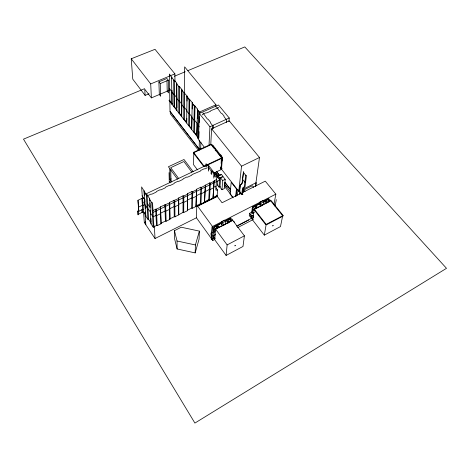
<?xml version="1.0" encoding="UTF-8"?>
<svg xmlns="http://www.w3.org/2000/svg" width="470" height="470" viewBox="0 0 470 470"><rect width="100%" height="100%" fill="white"/><g stroke="black" fill="none" stroke-linecap="round" stroke-linejoin="round"><path stroke-width="0.7" d="M181.878 89.57L181.679 116.683L181.878 89.57L179.422 86.515L178.735 86.38L176.608 83.731L176.785 83.231L174.37 80.217L173.683 80.088L169.376 74.007L170.017 111.425L199.074 149.025L201.048 148.109M142.457 198.416L141.593 186.907L146.264 194.633L147.034 194.797L149.672 198.622L150.964 223.826L153.185 227.116L156.492 225.483L157.203 225.653L160.963 223.796L161.145 223.185L165.417 221.07L166.127 221.241L169.846 219.402L170.022 218.797L174.253 216.705L174.963 216.87L183.006 212.381L183.065 195.826L183.793 195.996L187.565 194.169L187.73 193.564L192.018 191.484L192.747 191.654L196.478 189.839L196.636 189.246L200.878 187.183L201.607 187.354L209.655 182.93L210.378 183.094L214.038 181.314L214.185 180.733L216.523 179.599M183.858 92.76L183.741 119.333L184.405 119.462L186.784 122.506L186.613 123.011L187.037 95.992L181.702 90.07M183.006 212.381L183.711 212.546L183.793 195.996M184.487 93.777L184.628 66.869L215.936 104.769L215.853 106.232M184.405 119.462L184.551 92.896M186.784 122.506L186.825 118.281M186.989 101.079L187.037 95.992M183.711 212.546L187.36 210.742L187.565 194.169M187.36 210.742L187.73 193.564M189.052 99.229L188.711 125.696L189.375 125.825L191.784 128.909L191.619 129.42L192.265 102.501L186.86 96.503M189.375 125.825L189.745 99.364M191.784 128.909L191.989 117.688M192.148 109.022L192.265 102.501M187.518 210.149L191.672 208.093L192.018 191.484M194.31 105.785L193.74 132.141L194.416 132.276L196.854 135.401L196.689 135.918L197.57 109.105L192.095 103.024M191.672 208.093L192.377 208.257L192.747 191.654M193.799 152.685L193.528 164.653L197.476 169.882M194.416 132.276L195.015 105.926M196.854 135.401L197.159 124.227M197.312 118.481L197.57 109.105M192.377 208.257L195.99 206.471L196.478 189.839M195.99 206.471L196.636 189.246M228.955 121.618L229.248 117.994L218.48 104.992L199.304 113.493L198.51 139.713L204.685 147.639M195.173 252.901L195.414 244.97L199.374 231.111L181.244 227.227L174.47 230.688L174.582 238.76L177.114 248.977L195.173 252.901L199.074 239.165L199.374 231.111M214.755 239.471L212.798 240.487L196.437 217.78L196.83 205.037L212.487 226.493L212.064 233.085M198.863 137.974L199.057 131.706M199.339 122.506L199.515 116.748M199.116 150.406L199.356 140.031M200.649 149.143L200.896 142.058M196.143 205.883L200.255 203.851L200.878 187.183M200.255 203.851L200.96 204.015L201.607 187.354M205.701 166.815L205.825 163.977L206.547 164.112L208.792 167.032L208.651 169.864M200.96 204.015L204.538 202.247L205.302 185.556M204.538 202.247L205.455 184.963M206.418 166.95L206.547 164.112M209.009 145.518L209.931 126.753L199.304 113.493M208.427 171.133L208.792 167.032M210.766 144.678L211.594 128.827L229.19 120.813L259.493 157.497L255.427 186.355M212.411 129.133L212.605 125.566L210.401 122.829L210.584 122.306L208.081 119.204L207.382 119.075L202.922 112.794M204.685 201.659L208.756 199.65L209.655 182.93M213.151 128.545L213.309 125.69L212.605 125.566M208.756 199.65L209.456 199.815L210.378 183.094M212.417 146.223L212.493 144.795L222.398 157.338L221.564 168.618L220.683 167.484M211.036 173.783L211.189 170.963L208.604 167.596M211.717 174.623L211.917 171.098L211.189 170.963M215.583 148.285L215.501 149.672A1.016 0.523 -38.3 0 1 215.301 150.142M213.791 178.148L214.191 174.059L211.917 171.098M214.02 176.867L214.191 174.059M209.456 199.815L213.004 198.058L214.038 181.314M213.004 198.058L214.185 180.733M215.084 231.158L211.095 233.079L210.965 235.135L211.805 236.304L215.683 234.201M211.476 235.511L211.242 239.171L213.638 237.932M211.612 233.314L212.029 226.722L275.843 194.151L265.28 181.15L242.361 192.606M211.095 233.079L211.941 234.248L211.67 239.218L213.627 238.208M212.798 240.487L213.163 235.035M213.409 232.403L213.797 226.663L221.405 222.78M213.539 236.915L213.686 234.73M220.342 186.531L219.067 187.154L217.516 185.121L217.81 180.874M218.004 178.036L218.15 175.915L221.388 174.346L222.974 176.391L219.731 177.966L219.067 187.154M217.14 196.084L217.557 190.003L215.83 187.7M215.513 229.008L214.749 239.741L226.099 255.433L242.996 246.462L244.4 235.834L232.644 220.224L215.513 229.008L227.128 244.905L226.099 255.433M219.772 175.128L219.749 175.422L221.023 174.811M220.706 169.03L220.859 166.915M221.112 163.39L221.317 160.576M220.624 177.895L219.948 187.084L221.975 189.739L224.437 188.529L225.189 179.352L223.121 176.685L220.624 177.895L222.692 180.568L221.975 189.739M226.264 122.57L226.481 119.715L223.943 116.631L224.114 116.114L221.905 113.435L221.206 113.311L216.688 107.113L216 106.99M221.54 224.695L221.47 221.734L224.672 220.101L225.541 221.264L225.383 223.015M224.425 185.762L224.654 182.918M221.47 221.734L222.334 222.903L222.192 224.648L221.329 223.485M230.764 219.367L230.911 217.921L225.206 220.835M235.646 196.536L236.369 189.651L236.804 189.434L231.199 182.243L230.089 194.04L233.038 197.87M236.069 196.325L236.804 189.434M237.391 195.309L238.02 189.516M240.064 190.708L238.766 191.355L241.539 166.192L211.594 128.827M239.5 191.531L240.182 185.462A1.052 0.482 -38.1 0 1 241.128 184.41A1.052 0.488 -38.2 0 0 242.074 183.359L243.507 171.72L242.209 182.924A1.58 0.729 -38.2 0 1 240.987 184.281L240.34 184.904L239.5 191.531L241.78 194.451L242.92 194.363M239.665 194.233L239.906 192.118M240.094 194.022L240.334 191.907M240.458 193.681L240.622 192.265M241.78 194.451L242.485 188.394A1.052 0.482 -38.1 0 1 243.437 187.348A1.058 0.482 -38.2 0 0 244.382 186.296L245.71 175.251L243.343 172.29M242.485 194.58L243.207 188.488L243.848 187.912A1.586 0.723 -38.2 0 0 245.076 186.555L246.439 175.386L245.71 175.251M243.548 192.142L243.807 189.974L252.361 185.709L253.647 187.324M254.358 212.558L253.013 213.11L252.143 211.988L249.547 213.321L249.259 215.425L250.128 216.541L252.713 215.207M250.128 216.541L250.416 214.443L249.547 213.321M213.216 146.041L213.198 146.158A1.522 0.787 -38.3 0 1 212.798 146.875M250.957 217.851L251.244 215.795M251.726 212.37L252.496 206.894L260.057 203.028M251.421 217.346L251.714 215.272M252.108 212.499L252.889 206.964L259.998 203.334M255.85 186.143L256.35 182.595L243.066 189.21M215.671 149.155L215.654 149.272A1.528 0.787 -38.3 0 1 215.125 150.136M253.424 217.651L253.606 216.37M259.793 205.108L259.975 202.088L263.036 200.525L263.923 201.642L263.176 204.761M259.975 202.088L260.862 203.21L260.58 204.985L259.699 203.868M268.64 199.903L268.875 198.522L263.206 201.418M282.687 215.73L280.484 226.569L264.31 235.153L266.173 224.401M273.898 204.832L275.843 194.151M275.044 206.383L276.295 199.621M178.647 215.049L178.565 198.534L178.735 197.923L183.065 195.826M202.264 114.909L202.411 114.392L205.919 112.829L206.606 112.982L210.589 111.208L210.736 110.691L218.844 107.536M242.702 178.753L242.538 179.317L244.87 182.26L245.587 182.395M169.846 219.402L169.652 202.335L178.565 198.534M160.963 223.796L160.476 206.782L169.47 202.946M138.016 211.435L138.068 214.896L137.781 211.23L138.092 211.559A1.621 0.376 64.3 0 0 138.697 211.782L137.98 200.273L141.864 198.428L142.586 198.599L143.849 197.993M138.362 207.734L138.556 207.123L142.387 205.29L143.103 205.455L144.349 204.861M150.964 223.826L151.17 223.203L148.655 219.472L147.034 194.797M148.655 219.472L147.921 219.314L145.729 216.071L145.694 211.97M171.961 90.275L171.985 104.269L171.585 77.468M221.74 158.936L221.946 158.578A1.169 0.893 -52.5 0 0 222.016 157.932L220.777 154.777M227.069 222.081L229.912 218.809L232.004 219.12L232.867 220.271L230.782 219.96L229.912 218.809M227.927 223.232L230.782 219.96M265.068 202.617L267.941 199.374L269.827 199.762L282.993 216.112L266.478 224.789L254.258 209.144L252.672 220.072L264.31 235.153M218.967 226.652L215.93 225.953L213.556 228.561L214.414 229.736L215.636 229.889M214.414 229.736L216.787 227.122L218.621 227.363L217.763 226.199M214.949 235.176L212.969 237.338L213.809 238.496L215.231 238.648M213.809 238.496L214.802 237.415M254.711 210.219L253.048 209.925L252.173 208.797L254.558 206.213L257.495 207.123M253.048 209.925L255.439 207.335L257.096 207.64L256.215 206.518M251.773 218.85L253.765 216.705L252.901 215.589L250.915 217.733L251.773 218.85L253.066 219.049M270.714 200.866L268.828 200.479L266.801 202.664L265.914 201.559M137.951 210.725L138.867 211.236L137.98 200.273M138.844 211.265L142.68 209.367L141.864 198.428M199.074 149.025L170.017 111.425M216 151.029L216.905 150.6M227.128 244.905L244.4 235.834M237.55 227.656L253.177 219.555M236.416 226.152L251.867 218.162M238.402 225.388L248.836 219.989M211.941 234.248L214.649 232.85L213.803 231.687M250.416 214.443L253.013 213.11M215.947 229.066L232.168 220.741M254.652 209.215L263.059 204.902M264.351 204.238L269.533 201.583M221.364 223.08L214.232 226.722L213.885 231.816A9.523 4.124 -36.6 0 1 214.25 230.406M225.253 221.088L230.435 218.438M263.229 201.683L268.399 199.039M222.334 222.903L225.541 221.264M260.862 203.21L263.923 201.642M143.526 211.923L144.319 222.533L155.024 238.525L196.437 217.78M241.051 193.258L222.057 202.752L216.3 195.126M197.653 206.16L217.299 196.442M213.151 197.482L217.181 195.485M197.541 206.013L217.187 196.296M153.167 216.817L155.987 215.442L156.716 215.613L160.552 213.738L160.734 213.121L165.093 210.989L165.822 211.159L169.617 209.303L169.793 208.692L174.112 206.583L174.834 206.753L178.594 204.914L178.764 204.309L183.042 202.223L183.764 202.388L187.483 200.567L187.647 199.967L191.883 197.899L192.6 198.07L196.29 196.266L196.448 195.673L200.637 193.622L201.354 193.787L209.309 189.387L210.025 189.551L213.638 187.783L213.785 187.201L216.094 186.073M144.319 222.533L145.624 221.893M222.692 180.568L225.189 179.352M217.516 185.121L217.851 184.957M152.245 210.777L160.288 207.405M153.396 212.281L219.76 180.016L207.858 164.553L145.371 194.186M138.256 214.297L142.016 212.475L142.721 212.646L143.914 212.07L144.173 212.452M241.539 166.192L259.493 157.497M213.891 173.078L220.953 169.688L221.822 157.791L203.669 166.398L193.352 152.891L211.371 144.531M221.711 167.22L220.6 167.297M207.017 165.299L222.104 158.143L211.101 144.19L193.528 152.339L204.391 166.545M147.198 195.89L151.04 194.063L151.763 194.228L156.14 192.148L156.322 191.549L160.129 189.739L160.852 189.904L165.182 187.847L165.358 187.248L169.13 185.456L169.846 185.621L174.135 183.582L174.305 182.995L178.036 181.22L178.753 181.385L183 179.364L183.165 178.782L186.86 177.02L187.577 177.184L191.778 175.187L191.942 174.605L200.473 171.045L200.631 170.475L204.25 168.748L204.961 168.912L207.317 167.79M171.832 182.043L169.987 179.487L171.268 178.876M170.105 182.859L169.259 181.684L170.986 180.868L170.763 169.124M198.581 138.345L197.741 138.726L198.499 112.489L215.936 104.769M209.931 126.753L229.248 117.994M169.805 100.075L168.983 100.427L198.134 137.769M149.019 93.771L145.118 95.41L144.76 89.235L151.381 97.895L159.33 94.529L158.883 81.839L166.932 78.49L168.313 80.229L168.571 92.913L167.214 91.192L166.979 80.611M160.646 93.971L169.823 90.087M144.631 88.671L23.5 139.155L194.897 423.076L446.5 268.317L244.788 46.924L187.941 70.618M174.405 76.258L185.233 71.746M159.33 94.529L160.681 96.268L160.258 83.59L168.313 80.229M151.381 97.895L150.706 83.924L174.893 73.872L155.018 49.315L131.224 58.779L132.775 79.16L145.118 95.41M252.173 208.797L253.283 208.997M176.608 83.731L176.802 110.438L176.973 109.945L174.652 106.978L174 106.849L173.683 80.088M200.355 112.571L199.644 112.43L197.4 109.627M181.843 116.184L179.499 113.182L178.841 113.053L178.735 86.38M151.775 202.641L152.55 202.805L153.919 227.274L153.185 227.116L151.775 202.641L149.448 199.262M153.302 216.253L152.55 216.094L150.282 212.763L150.494 212.135L144.936 204.92M174.47 230.688L177.043 240.998L195.414 244.97M217.534 189.939L216.958 190.033A1.586 0.752 -37.3 0 1 215.859 189.809L216.629 178.042L214.009 174.629M186.755 96.603L189.022 99.434M193.105 104.522L194.468 106.22M197.189 109.61L199.004 111.872M267.941 199.374L268.828 200.479M261.567 204.097L262.448 205.214A9.33 3.93 -38.1 0 0 260.915 206.095M169.647 88.724L173.859 94.758L174.523 94.887L176.89 97.877L176.714 98.371L178.794 101.003L179.464 101.138L181.861 104.164L181.684 104.663L183.793 107.33L184.469 107.465L186.895 110.532L186.725 111.038L188.864 113.74L189.545 113.875L192.001 116.989L191.831 117.5L193.998 120.238L194.686 120.379L197.177 123.528L197.012 124.051L199.204 126.824M211.623 145.201L214.326 148.626M215.225 149.766L216.124 150.905M217.023 152.051L221.523 157.755M158.883 81.839L160.258 83.59M243.807 189.974L245.087 191.607M254.558 206.213L255.439 207.335M169.87 100.856L172.161 103.788M222.116 168.483L221.288 167.426L221.746 161.181L222.369 160.611A1.545 0.77 -38.2 0 0 222.533 160.511M220.495 167.913L238.766 191.355M131.224 58.779L150.706 83.924M216.641 171.568L219.314 175.034M225.112 182.536L230.47 189.463M216.617 171.732L219.696 175.715M224.977 182.548L230.694 189.945M198.651 150.559L170.304 113.805L170.263 111.572M215.471 172.367L218.474 176.262M224.407 183.958L230.653 192.06M218.15 175.915L219.731 177.966M215.137 172.378L218.192 176.344M224.308 184.275L226.487 187.107M214.226 172.972L217.792 177.607M224.478 186.296L232.95 197.306M233.843 221.393L234.7 222.533M193.17 171.709L184.005 159.489L168.407 166.744L177.46 179.164M191.784 172.085L183.882 161.521L170.733 167.655L178.77 178.647M227.897 221.012L228.761 222.169M223.232 223.72L224.096 224.883M215.93 225.953L216.787 227.122M142.087 195.749L144.913 199.879M147.339 203.422L150.165 207.558M143.708 202.171L145.154 204.297M143.462 211.782L145.941 215.46M141.793 209.614L142.016 212.475M142.451 209.079L142.721 212.646M142.586 198.599L143.397 209.514A1.616 0.388 64.3 0 1 142.886 209.42M143.303 209.679L143.409 211.083M144.966 212.798L145.829 224.789M144.196 190.679L144.548 195.696M144.801 199.28L145.001 202.147M145.254 205.69L145.453 208.48M143.973 191.308L145.729 216.071M146.264 194.633L147.921 219.314M149.672 198.622L149.801 200.761M149.93 202.893L150.147 206.447M150.412 210.713L150.623 214.208M150.876 218.362L151.087 221.822M154.336 226.023L155.024 238.525M155.664 209.115L156.492 225.483M156.404 209.291L157.203 225.653M160.476 206.782L161.145 223.185M164.894 204.644L165.417 221.07M165.628 204.814L166.127 221.241M169.059 172.625L169.259 181.684M169.652 202.335L170.022 218.797M169.77 168.977L169.987 179.487M174.023 200.214L174.253 216.705M171.767 76.98L171.785 78.378M174.758 200.385L174.963 216.87M174.37 80.217L174.652 106.978M177.043 240.998L177.114 248.977M174.893 73.872L174.969 81.58M176.785 83.231L176.955 107.818M178.735 197.923L178.812 214.449M179.422 86.515L179.499 113.182M217.346 226.164A9.523 4.124 -36.6 0 1 221.84 222.839M225.107 221.464A9.523 4.124 -36.6 0 1 227.938 221.17M222.498 225.8A9.541 4.101 -36.6 0 1 225.671 224.172M252.149 212.211A9.312 3.954 -38.1 0 1 253.189 209.632M255.786 206.495A9.312 3.954 -38.1 0 1 260.174 203.251M263.276 201.953A9.312 3.954 -38.1 0 1 265.891 201.748M221.129 160.822A1.028 0.511 -38.2 0 1 221.335 160.529M221.623 160.258A1.028 0.511 -38.2 0 1 221.958 160.053A1.028 0.511 -38.2 0 0 222.58 159.583M234.9 245.816L235.347 245.581L234.9 245.816M272.7 225.859L273.135 225.629L272.7 225.859M283.122 215.507L265.738 224.631L253.824 209.367L271.078 200.52L283.122 215.507"/></g></svg>
